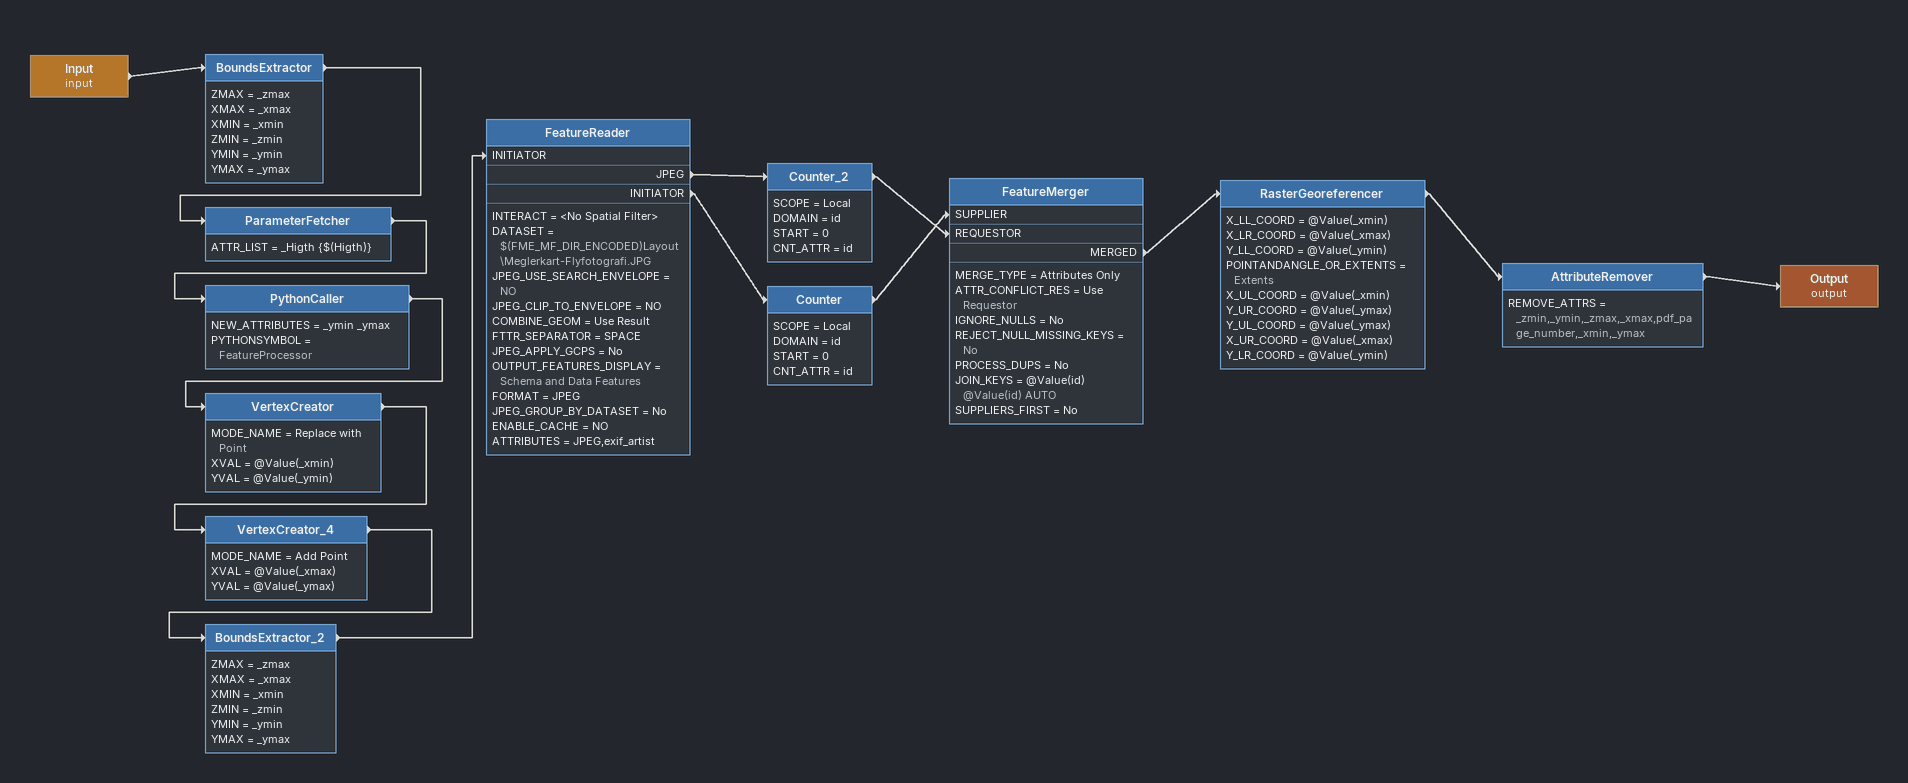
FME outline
Input (input)
    -> BoundsExtractor
BoundsExtractor
    ZMAX = _zmax
    XMAX = _xmax
    XMIN = _xmin
    ZMIN = _zmin
    YMIN = _ymin
    YMAX = _ymax
    -> ParameterFetcher
ParameterFetcher
    ATTR_LIST = _Higth {$(Higth)}
    -> PythonCaller
PythonCaller
    NEW_ATTRIBUTES = _ymin _ymax
    PYTHONSYMBOL = FeatureProcessor
    -> VertexCreator
VertexCreator
    MODE_NAME = Replace with Point
    XVAL = @Value(_xmin)
    YVAL = @Value(_ymin)
    -> VertexCreator_4
VertexCreator_4
    MODE_NAME = Add Point
    XVAL = @Value(_xmax)
    YVAL = @Value(_ymax)
    -> BoundsExtractor_2
BoundsExtractor_2
    ZMAX = _zmax
    XMAX = _xmax
    XMIN = _xmin
    ZMIN = _zmin
    YMIN = _ymin
    YMAX = _ymax
    -> FeatureReader [INITIATOR]
FeatureReader
    INTERACT = <No Spatial Filter>
    DATASET = $(FME_MF_DIR_ENCODED)Layout\Meglerkart-Flyfotografi.JPG
    JPEG_USE_SEARCH_ENVELOPE = NO
    JPEG_CLIP_TO_ENVELOPE = NO
    COMBINE_GEOM = Use Result
    FTTR_SEPARATOR = SPACE
    JPEG_APPLY_GCPS = No
    OUTPUT_FEATURES_DISPLAY = Schema and Data Features
    FORMAT = JPEG
    JPEG_GROUP_BY_DATASET = No
    ENABLE_CACHE = NO
    ATTRIBUTES = JPEG,exif_artist
    JPEG -> Counter_2
    INITIATOR -> Counter
Counter_2
    SCOPE = Local
    DOMAIN = id
    START = 0
    CNT_ATTR = id
    -> FeatureMerger [REQUESTOR]
Counter
    SCOPE = Local
    DOMAIN = id
    START = 0
    CNT_ATTR = id
    -> FeatureMerger [SUPPLIER]
FeatureMerger
    MERGE_TYPE = Attributes Only
    ATTR_CONFLICT_RES = Use Requestor
    IGNORE_NULLS = No
    REJECT_NULL_MISSING_KEYS = No
    PROCESS_DUPS = No
    JOIN_KEYS = @Value(id) @Value(id) AUTO
    SUPPLIERS_FIRST = No
    MERGED -> RasterGeoreferencer
RasterGeoreferencer
    X_LL_COORD = @Value(_xmin)
    X_LR_COORD = @Value(_xmax)
    Y_LL_COORD = @Value(_ymin)
    POINTANDANGLE_OR_EXTENTS = Extents
    X_UL_COORD = @Value(_xmin)
    Y_UR_COORD = @Value(_ymax)
    Y_UL_COORD = @Value(_ymax)
    X_UR_COORD = @Value(_xmax)
    Y_LR_COORD = @Value(_ymin)
    -> AttributeRemover
AttributeRemover
    REMOVE_ATTRS = _zmin,_ymin,_zmax,_xmax,pdf_page_number,_xmin,_ymax
    -> Output (output)
Output (output)
